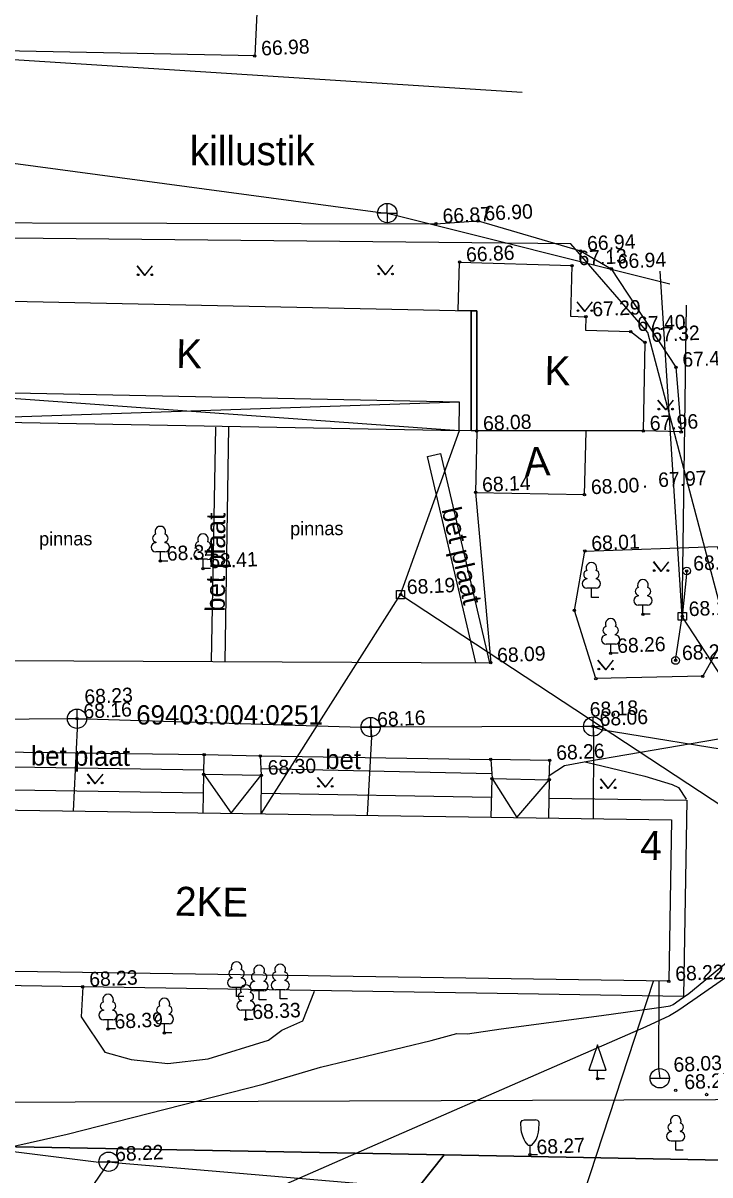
# Model space of a CAD drawing. Extents: x 640815 to 641975, y 6454871 to 6455868.
# Drawn here: x 640960.7 to 640996.3, y 6455084.2 to 6455143.8 of the extents above; entities that cross this region are included whole.
import ezdxf

# ---------------------------------------------------------------- set-up
doc = ezdxf.new("R2010")
doc.units = 0
for name, color, linetype in [('Level 1', 7, 'Continuous'), ('Level 10', 7, 'Continuous'), ('Level 11', 7, 'Continuous'), ('Level 12', 7, 'Continuous'), ('Level 14', 7, 'Continuous'), ('Level 15', 7, 'Continuous'), ('Level 2', 7, 'Continuous'), ('Level 22', 7, 'Continuous'), ('Level 23', 7, 'Continuous'), ('Level 26', 7, 'Continuous'), ('Level 28', 7, 'Continuous'), ('Level 30', 7, 'Continuous'), ('Level 40', 7, 'Continuous'), ('Level 41', 7, 'Continuous'), ('Level 44', 7, 'Continuous'), ('Level 58', 7, 'Continuous'), ('Level 59', 7, 'Continuous'), ('Level 61', 7, 'Continuous'), ('Level 62', 7, 'Continuous')]:
    doc.layers.add(name, color=color, linetype=linetype)

msp = doc.modelspace()

# ---------------------------------------------------------------- linework, layer by layer
at = {"layer": 'Level 1'}
for points in [[(640942.38, 6455152.44), (640973.14, 6455151.74), (640972.68, 6455142.14), (640942.16, 6455142.75), (640942.38, 6455152.44)], [(640983.22, 6455128.95), (640983.3, 6455131.46), (640989.12, 6455131.28), (640989.04, 6455128.65), (640989.84, 6455128.63), (640989.82, 6455127.93), (640992.17, 6455127.86), (640992.9, 6455127.3), (640992.82, 6455122.71), (640984.2, 6455122.71), (640984.2, 6455128.94), (640983.22, 6455128.95)], [(640955.05, 6455124.77), (640955.02, 6455123.25), (640954.92, 6455123.26), (640955.11, 6455129.53), (640983.9, 6455128.94), (640983.9, 6455122.72), (640983.27, 6455122.73), (640983.3, 6455124.2), (640955.05, 6455124.77)], [(640948.67, 6455103.23), (640994.28, 6455102.56), (640994.14, 6455094.2), (640948.56, 6455094.87), (640948.67, 6455103.23)]]:
    msp.add_lwpolyline(points, dxfattribs=at)
at = {"layer": 'Level 10'}
for p, q in [((640979.55, 6455134), (640979.55, 6455134.5)), ((640979.55, 6455134), (640979.05, 6455134)), ((640979.55, 6455134), (640980.05, 6455134)), ((640979.55, 6455134), (640979.55, 6455133.5)), ((640963.47, 6455107.8), (640963.47, 6455108.3)), ((640963.47, 6455107.8), (640962.97, 6455107.8)), ((640963.47, 6455107.8), (640963.97, 6455107.8)), ((640963.47, 6455107.8), (640963.47, 6455107.3)), ((640978.69, 6455107.37), (640978.69, 6455107.87)), ((640990.22, 6455107.4), (640990.22, 6455107.9)), ((640978.69, 6455107.37), (640978.19, 6455107.37)), ((640978.69, 6455107.37), (640979.19, 6455107.37)), ((640978.69, 6455107.37), (640978.69, 6455106.87)), ((640990.22, 6455107.4), (640989.72, 6455107.4)), ((640990.22, 6455107.4), (640990.72, 6455107.4)), ((640990.22, 6455107.4), (640990.22, 6455106.9))]:
    msp.add_line(p, q, dxfattribs=at)
for centre in [(640979.55, 6455134), (640963.47, 6455107.8), (640978.69, 6455107.37), (640990.22, 6455107.4)]:
    msp.add_circle(centre, 0.5, dxfattribs=at)
at = {"layer": 'Level 11'}
for points in [[(640959.68, 6455136.66), (640960.17, 6455136.59), (640979.06, 6455134.05), (640979.55, 6455134)], [(640979.55, 6455134), (640980.04, 6455133.87), (640994.2, 6455130.33)], [(640952.52, 6455107.76), (640953.01, 6455107.73), (640962.97, 6455107.82), (640963.47, 6455107.8)], [(640963.47, 6455107.8), (640963.48, 6455107.3), (640963.27, 6455103.01)], [(640963.47, 6455107.8), (640963.97, 6455107.8), (640978.19, 6455107.36), (640978.69, 6455107.37)], [(640978.69, 6455107.37), (640978.73, 6455106.87), (640978.51, 6455102.8)], [(640978.69, 6455107.38), (640979.19, 6455107.38), (640989.72, 6455107.41), (640990.22, 6455107.4)], [(640990.22, 6455107.4), (640990.24, 6455106.9), (640990.22, 6455102.62)], [(640990.22, 6455107.4), (640990.63, 6455107.25), (640998.28, 6455106), (640998.78, 6455106)]]:
    msp.add_lwpolyline(points, dxfattribs=at)
at = {"layer": 'Level 12'}
msp.add_lwpolyline([(641001.29, 6455088.08), (640934.93, 6455087.83), (640894.76, 6455096.03)], dxfattribs=at)
at = {"layer": 'Level 14'}
for points in [[(640986.54, 6455140.24), (640949.41, 6455142.63)], [(640994.84, 6455113.1), (640993.7, 6455130.99)], [(640994.84, 6455113.1), (640995.05, 6455129.23)], [(640973.02, 6455102.87), (640980.24, 6455114.23), (640983.29, 6455122.73)], [(640980.24, 6455114.23), (641004.16, 6455098.5)], [(641004.17, 6455098.81), (640994.84, 6455113.1)]]:
    msp.add_lwpolyline(points, dxfattribs=at)
at = {"layer": 'Level 15'}
for points in [[(640952.29, 6455084.1), (640956.5, 6455084.83), (640962.96, 6455086.27), (640973.12, 6455088.87), (640976.09, 6455089.75), (640981.82, 6455091.13), (640983.16, 6455091.49), (640983.71, 6455091.47), (640985.46, 6455091.73), (640990.65, 6455092.43), (640993.88, 6455092.87), (640994.21, 6455092.93), (640994.37, 6455092.99), (640994.68, 6455093.22), (640995.18, 6455093.57), (641001.39, 6455098.68)], [(641003.9, 6455099.05), (641003.72, 6455098.98), (640995.38, 6455093.2), (640994.61, 6455092.67), (640994.17, 6455092.4), (640992.95, 6455091.84), (640987.52, 6455089.47), (640979.46, 6455085.94), (640973.74, 6455083.45), (640968.55, 6455079.68), (640968.08, 6455079.34), (640968.98, 6455073.55), (640975.57, 6455065.86)]]:
    msp.add_lwpolyline(points, dxfattribs=at)
at = {"layer": 'Level 2'}
for points in [[(640955.05, 6455124.77), (640983.27, 6455122.73)], [(640983.3, 6455124.2), (640954.92, 6455123.26)], [(640954.92, 6455123.26), (640983.27, 6455122.73)], [(640970.04, 6455104.92), (640970.06, 6455105.94), (640972.97, 6455105.87), (640973.02, 6455104.87)], [(640987.94, 6455104.64), (640987.97, 6455105.64), (640984.91, 6455105.69), (640984.98, 6455104.7)], [(640970.01, 6455102.92), (640970.04, 6455104.92), (640973.02, 6455104.87), (640972.99, 6455102.88)], [(640970.04, 6455104.92), (640971.46, 6455102.91), (640973.02, 6455104.87)], [(640984.94, 6455102.69), (640984.98, 6455104.7), (640987.94, 6455104.64), (640987.9, 6455102.66)], [(640984.98, 6455104.7), (640986.27, 6455102.69), (640987.94, 6455104.64)]]:
    msp.add_lwpolyline(points, dxfattribs=at)
at = {"layer": 'Level 22'}
for p, q in [((640993.17, 6455089.17), (640994.17, 6455089.17)), ((640964.61, 6455084.85), (640965.61, 6455084.85))]:
    msp.add_line(p, q, dxfattribs=at)
for centre in [(640993.67, 6455089.17), (640965.11, 6455084.85)]:
    msp.add_circle(centre, 0.5, dxfattribs=at)
at = {"layer": 'Level 23'}
for points in [[(640946.47, 6455111.68), (640944.12, 6455087.38), (640964.61, 6455084.83), (640965.11, 6455084.85)], [(640989.62, 6455082.71), (640989.75, 6455083.23), (640993.35, 6455094.21)], [(640993.62, 6455094.2), (640993.6, 6455089.67), (640993.67, 6455089.17)], [(640965.11, 6455084.85), (640964.84, 6455084.42), (640960.32, 6455077.8), (640950.07, 6455061.44), (640942.38, 6455050.05)], [(640965.11, 6455084.84), (640965.61, 6455084.79), (640989.13, 6455082.78), (640989.61, 6455082.71)]]:
    msp.add_lwpolyline(points, dxfattribs=at)
at = {"layer": 'Level 26'}
for points in [[(640995.07, 6455115.46), (640994.84, 6455113.1)], [(640994.49, 6455110.82), (640994.84, 6455113.1)]]:
    msp.add_lwpolyline(points, dxfattribs=at)
for points in [[(640980.03, 6455114.44), (640980.45, 6455114.44), (640980.45, 6455114.02), (640980.03, 6455114.02)], [(640994.63, 6455113.3), (640995.05, 6455113.3), (640995.05, 6455112.9), (640994.63, 6455112.9)]]:
    msp.add_lwpolyline(points, close=True, dxfattribs=at)
for centre in [(640995.07, 6455115.46), (640994.49, 6455110.82)]:
    msp.add_circle(centre, 0.2, dxfattribs=at)
at = {"layer": 'Level 28'}
msp.add_lwpolyline([(640983.9, 6455122.72), (640983.9, 6455128.94), (640984.2, 6455128.94), (640984.2, 6455122.71), (640983.9, 6455122.72)], dxfattribs=at)
at = {"layer": 'Level 30'}
for points in [[(640954.16, 6455133.51), (640982.07, 6455133.45)], [(640982.07, 6455133.45), (640984.26, 6455133.59), (640989.57, 6455132.04), (640991.16, 6455131.11), (640994.51, 6455126.01), (640994.78, 6455122.66)], [(640970.64, 6455122.91), (640970.43, 6455110.76)], [(640971.33, 6455122.9), (640971.13, 6455110.76)], [(640984.2, 6455122.69), (640984.13, 6455119.53), (640989.77, 6455119.41), (640989.85, 6455122.69)], [(640994.78, 6455122.66), (640992.82, 6455122.71)], [(640984.14, 6455110.7), (640981.63, 6455121.39), (640982.3, 6455121.55), (640984.85, 6455110.7)], [(640984.13, 6455119.53), (640984.91, 6455110.7)], [(640989.79, 6455116.49), (640996.64, 6455116.73), (640997.83, 6455113.45), (640995.9, 6455110), (640990.36, 6455109.88), (640989.25, 6455113.41), (640989.79, 6455116.49)], [(640951.65, 6455114.77), (640952.48, 6455110.85), (640984.91, 6455110.7)], [(640987.94, 6455104.86), (640988.74, 6455105.38), (640989.94, 6455105.61), (640996, 6455106.63), (641001.87, 6455107.64), (641007.39, 6455108.47), (641011.59, 6455108.82), (641015.76, 6455109.02), (641020.6, 6455108.99), (641026.94, 6455108.9), (641034, 6455108.88), (641035.58, 6455108.87), (641036.32, 6455108.3), (641036.74, 6455107.74), (641037.02, 6455106.91), (641037.09, 6455106.02), (641037.08, 6455104.55)], [(640958.01, 6455106.1), (640970.06, 6455105.94)], [(640972.97, 6455105.87), (640984.91, 6455105.69)], [(640970.04, 6455105.13), (640957.99, 6455105.33)], [(640984.96, 6455104.94), (640973.03, 6455105.21)], [(640957.98, 6455104.15), (640970.03, 6455103.96)], [(640973.01, 6455103.94), (640984.96, 6455103.74)], [(640987.92, 6455103.69), (640995.07, 6455103.58)], [(640995.07, 6455103.58), (640994.91, 6455093.41)], [(640963.77, 6455093.91), (640947.78, 6455094.16)], [(640994.91, 6455093.41), (640963.77, 6455093.91)]]:
    msp.add_lwpolyline(points, dxfattribs=at)
at = {"layer": 'Level 40'}
for points in [[(640989.06, 6455132.4), (640939.46, 6455132.9), (640933.5, 6455086.12), (640982.49, 6455085.2), (640998.74, 6455084.9), (640999.68, 6455102.76), (640993.06, 6455127.81)], [(640933.5, 6455086.12), (640900.62, 6455101.91), (640871.78, 6455066.15), (640930.37, 6455019.67), (640936.11, 6455026.93), (640982.49, 6455085.2)], [(640998.74, 6455084.9), (640982.49, 6455085.2), (640936.11, 6455026.93), (640983.88, 6455020.27), (641028.28, 6455078.05)]]:
    msp.add_lwpolyline(points, close=True, dxfattribs=at)
at = {"layer": 'Level 41'}
for points in [[(640989.81, 6455105.56), (640992.9, 6455104.82), (640994.31, 6455104.39), (640994.64, 6455104.23), (640995.04, 6455103.63)], [(640963.77, 6455093.91), (640963.68, 6455092.36), (640964.92, 6455090.52), (640966.27, 6455090.14), (640968.17, 6455089.93), (640970.26, 6455090.18), (640973.4, 6455091.14), (640974.08, 6455091.67), (640975.18, 6455092.14), (640975.77, 6455093.69)]]:
    msp.add_lwpolyline(points, dxfattribs=at)
at = {"layer": 'Level 44'}
for p, q in [((640966.58, 6455131.26), (640966.99, 6455130.76)), ((640966.99, 6455130.76), (640966.59, 6455131.26)), ((640966.99, 6455130.76), (640967.39, 6455131.26)), ((640979.06, 6455131.3), (640979.46, 6455130.8)), ((640979.46, 6455130.8), (640979.06, 6455131.3)), ((640979.46, 6455130.8), (640979.86, 6455131.3)), ((640989.38, 6455129.4), (640989.79, 6455128.9)), ((640989.79, 6455128.9), (640989.39, 6455129.4)), ((640989.79, 6455128.9), (640990.19, 6455129.4)), ((640993.58, 6455124.3), (640993.98, 6455123.8)), ((640993.98, 6455123.8), (640993.58, 6455124.3)), ((640993.98, 6455123.8), (640994.38, 6455124.3)), ((640967.55, 6455116.95), (640967.55, 6455116.92)), ((640968.03, 6455116.95), (640968.03, 6455116.92)), ((640969.76, 6455116.56), (640969.76, 6455116.53)), ((640970.24, 6455116.56), (640970.24, 6455116.53)), ((640968.03, 6455116.44), (640967.55, 6455116.44)), ((640967.79, 6455115.97), (640967.79, 6455116.44)), ((640968.17, 6455115.97), (640967.79, 6455115.97)), ((640970.24, 6455116.06), (640969.76, 6455116.06)), ((640970, 6455115.58), (640970, 6455116.06)), ((640993.34, 6455115.94), (640993.74, 6455115.43)), ((640993.74, 6455115.43), (640993.34, 6455115.93)), ((640993.74, 6455115.43), (640994.14, 6455115.93)), ((640970.38, 6455115.58), (640970, 6455115.58)), ((640989.89, 6455115.07), (640989.89, 6455115.04)), ((640990.37, 6455115.07), (640990.37, 6455115.04)), ((640990.37, 6455114.56), (640989.89, 6455114.56)), ((640990.13, 6455114.09), (640990.13, 6455114.56)), ((640992.56, 6455114.19), (640992.56, 6455114.16)), ((640993.04, 6455114.19), (640993.04, 6455114.16)), ((640990.51, 6455114.09), (640990.13, 6455114.09)), ((640993.04, 6455113.68), (640992.56, 6455113.68)), ((640992.8, 6455113.21), (640992.8, 6455113.68)), ((640993.18, 6455113.21), (640992.8, 6455113.21)), ((640990.89, 6455112.17), (640990.89, 6455112.14)), ((640991.37, 6455112.17), (640991.37, 6455112.14)), ((640991.37, 6455111.66), (640990.89, 6455111.66)), ((640991.13, 6455111.19), (640991.13, 6455111.66)), ((640991.51, 6455111.19), (640991.13, 6455111.19)), ((640990.46, 6455110.84), (640990.87, 6455110.33)), ((640990.87, 6455110.33), (640990.47, 6455110.83)), ((640990.87, 6455110.33), (640991.27, 6455110.83)), ((640964.02, 6455104.94), (640964.42, 6455104.43)), ((640964.42, 6455104.43), (640964.02, 6455104.93)), ((640964.42, 6455104.43), (640964.82, 6455104.93)), ((640975.94, 6455104.76), (640976.34, 6455104.25)), ((640976.34, 6455104.25), (640975.94, 6455104.75)), ((640976.34, 6455104.25), (640976.74, 6455104.75)), ((640990.6, 6455104.68), (640991, 6455104.18)), ((640991, 6455104.18), (640990.6, 6455104.68)), ((640991, 6455104.18), (640991.4, 6455104.68)), ((640971.5, 6455094.39), (640971.5, 6455094.36)), ((640971.98, 6455093.88), (640971.5, 6455093.88)), ((640971.74, 6455093.41), (640971.74, 6455093.88)), ((640971.98, 6455094.39), (640971.98, 6455094.36)), ((640972.67, 6455094.21), (640972.67, 6455094.18)), ((640973.15, 6455094.21), (640973.15, 6455094.18)), ((640973.76, 6455094.26), (640973.76, 6455094.23)), ((640974.24, 6455094.26), (640974.24, 6455094.23)), ((640972.12, 6455093.41), (640971.74, 6455093.41)), ((640973.15, 6455093.7), (640972.67, 6455093.7)), ((640972.91, 6455093.23), (640972.91, 6455093.7)), ((640974.24, 6455093.76), (640973.76, 6455093.76)), ((640974, 6455093.28), (640974, 6455093.76)), ((640974.38, 6455093.28), (640974, 6455093.28)), ((640964.84, 6455092.71), (640964.84, 6455092.68)), ((640965.32, 6455092.71), (640965.32, 6455092.68)), ((640971.98, 6455093.2), (640971.98, 6455093.17)), ((640972.46, 6455092.7), (640971.98, 6455092.7)), ((640972.22, 6455092.22), (640972.22, 6455092.7)), ((640972.46, 6455093.2), (640972.46, 6455093.17)), ((640973.29, 6455093.23), (640972.91, 6455093.23)), ((640965.32, 6455092.2), (640964.84, 6455092.2)), ((640965.08, 6455091.73), (640965.08, 6455092.2)), ((640967.76, 6455092.5), (640967.76, 6455092.47)), ((640968.24, 6455092.5), (640968.24, 6455092.47)), ((640972.6, 6455092.22), (640972.22, 6455092.22)), ((640965.46, 6455091.73), (640965.08, 6455091.73)), ((640968.24, 6455092), (640967.76, 6455092)), ((640968, 6455091.52), (640968, 6455092)), ((640968.38, 6455091.52), (640968, 6455091.52)), ((640990.45, 6455090.9), (640990, 6455089.6)), ((640990.9, 6455089.6), (640990.45, 6455090.9)), ((640990, 6455089.6), (640990.9, 6455089.6)), ((640990.45, 6455089.15), (640990.45, 6455089.6)), ((640990.81, 6455089.15), (640990.45, 6455089.15)), ((640986.66, 6455087.02), (640987.24, 6455087.02)), ((640994.26, 6455086.43), (640994.26, 6455086.4)), ((640994.74, 6455086.43), (640994.74, 6455086.4)), ((640986.86, 6455085.7), (640987.04, 6455085.7)), ((640986.95, 6455085.22), (640986.95, 6455085.7)), ((640994.74, 6455085.92), (640994.26, 6455085.92)), ((640994.5, 6455085.45), (640994.5, 6455085.92)), ((640986.95, 6455085.22), (640987.33, 6455085.22)), ((640994.88, 6455085.45), (640994.5, 6455085.45))]:
    msp.add_line(p, q, dxfattribs=at)
for points in [[(640986.86, 6455085.7), (640986.7, 6455085.9), (640986.64, 6455086), (640986.57, 6455086.17), (640986.51, 6455086.38), (640986.49, 6455086.53), (640986.48, 6455086.84), (640986.48, 6455086.88), (640986.5, 6455086.94), (640986.54, 6455086.98), (640986.66, 6455087.02)], [(640987.04, 6455085.7), (640987.2, 6455085.9), (640987.26, 6455086), (640987.33, 6455086.17), (640987.39, 6455086.38), (640987.41, 6455086.53), (640987.42, 6455086.84), (640987.42, 6455086.88), (640987.4, 6455086.94), (640987.36, 6455086.98), (640987.24, 6455087.02)]]:
    msp.add_lwpolyline(points, dxfattribs=at)
for centre in [(640966.635, 6455130.805), (640967.345, 6455130.805), (640979.105, 6455130.845), (640979.815, 6455130.845), (640989.435, 6455128.945), (640990.145, 6455128.945), (640993.625, 6455123.845), (640994.335, 6455123.845), (640993.385, 6455115.475), (640994.095, 6455115.475), (640990.515, 6455110.375), (640991.225, 6455110.375), (640964.065, 6455104.475), (640964.775, 6455104.475), (640975.985, 6455104.295), (640976.695, 6455104.295), (640990.645, 6455104.225), (640991.355, 6455104.225)]:
    msp.add_circle(centre, 0.045, dxfattribs=at)
for centre, radius, start, end in [((640967.79, 6455117.49), 0.277, 332.5799, 207.4201), ((640967.6, 6455117.157), 0.212, 105.2441, 257.07903), ((640967.98, 6455117.157), 0.212, 282.92097, 74.7559), ((640970, 6455117.1), 0.277, 332.5799, 207.4201), ((640967.552, 6455116.683), 0.237, 90.00001, 270), ((640968.027, 6455116.683), 0.237, 270, 89.99999), ((640969.763, 6455116.293), 0.237, 90.00001, 270), ((640969.81, 6455116.768), 0.212, 105.2441, 257.07903), ((640970.19, 6455116.768), 0.212, 282.92097, 74.7559), ((640970.238, 6455116.293), 0.237, 270, 89.99999), ((640989.94, 6455115.277), 0.212, 105.2441, 257.07903), ((640990.13, 6455115.61), 0.277, 332.5799, 207.4201), ((640990.32, 6455115.277), 0.212, 282.92097, 74.7559), ((640989.892, 6455114.803), 0.237, 90.00001, 270), ((640990.368, 6455114.803), 0.237, 270, 89.99999), ((640992.8, 6455114.73), 0.277, 332.5799, 207.4201), ((640992.562, 6455113.923), 0.237, 90.00001, 270), ((640992.61, 6455114.397), 0.212, 105.2441, 257.07903), ((640993.037, 6455113.923), 0.237, 270, 89.99999), ((640992.99, 6455114.397), 0.212, 282.92097, 74.7559), ((640991.13, 6455112.71), 0.277, 332.5799, 207.4201), ((640990.94, 6455112.378), 0.212, 105.2441, 257.07903), ((640991.32, 6455112.378), 0.212, 282.92097, 74.7559), ((640990.892, 6455111.902), 0.237, 90.00001, 270), ((640991.368, 6455111.902), 0.237, 270, 89.99999), ((640971.74, 6455094.93), 0.277, 332.5799, 207.4201), ((640974, 6455094.8), 0.277, 332.5799, 207.4201), ((640971.55, 6455094.598), 0.212, 105.2441, 257.07903), ((640971.93, 6455094.598), 0.212, 282.92097, 74.7559), ((640972.72, 6455094.418), 0.212, 105.2441, 257.07903), ((640972.91, 6455094.75), 0.277, 332.5799, 207.4201), ((640973.1, 6455094.418), 0.212, 282.92097, 74.7559), ((640973.81, 6455094.468), 0.212, 105.2441, 257.07903), ((640974.19, 6455094.468), 0.212, 282.92097, 74.7559), ((640971.503, 6455094.123), 0.237, 90.00001, 270), ((640972.22, 6455093.74), 0.277, 332.5799, 207.4201), ((640971.978, 6455094.123), 0.237, 270, 89.99999), ((640972.672, 6455093.942), 0.237, 90.00001, 270), ((640973.147, 6455093.942), 0.237, 270, 89.99999), ((640973.763, 6455093.992), 0.237, 90.00001, 270), ((640974.238, 6455093.992), 0.237, 270, 89.99999), ((640965.08, 6455093.25), 0.277, 332.5799, 207.4201), ((640968, 6455093.04), 0.277, 332.5799, 207.4201), ((640972.03, 6455093.407), 0.212, 105.2441, 257.07903), ((640972.41, 6455093.407), 0.212, 282.92097, 74.7559), ((640964.843, 6455092.442), 0.237, 90.00001, 270), ((640964.89, 6455092.918), 0.212, 105.2441, 257.07903), ((640965.27, 6455092.918), 0.212, 282.92097, 74.7559), ((640965.318, 6455092.442), 0.237, 270, 89.99999), ((640967.81, 6455092.708), 0.212, 105.2441, 257.07903), ((640968.19, 6455092.708), 0.212, 282.92097, 74.7559), ((640971.983, 6455092.933), 0.237, 90.00001, 270), ((640972.458, 6455092.933), 0.237, 270, 89.99999), ((640967.763, 6455092.232), 0.237, 90.00001, 270), ((640968.238, 6455092.232), 0.237, 270, 89.99999), ((640994.31, 6455086.638), 0.212, 105.2441, 257.07903), ((640994.5, 6455086.97), 0.277, 332.5799, 207.4201), ((640994.69, 6455086.638), 0.212, 282.92097, 74.7559), ((640994.263, 6455086.163), 0.237, 90.00001, 270), ((640994.738, 6455086.163), 0.237, 270, 89.99999)]:
    msp.add_arc(centre, radius, start, end, dxfattribs=at)
at = {"layer": 'Level 62'}
for centre in [(640972.68, 6455142.14), (640982.07, 6455133.45), (640984.26, 6455133.59), (640989.57, 6455132.04), (640983.3, 6455131.46), (640989.12, 6455131.28), (640991.16, 6455131.11), (640989.84, 6455128.63), (640992.17, 6455127.86), (640992.9, 6455127.3), (640994.51, 6455126.01), (640984.18, 6455122.71), (640992.82, 6455122.71), (640994.78, 6455122.66), (640984.13, 6455119.53), (640989.77, 6455119.41), (640989.79, 6455116.49), (640967.79, 6455115.97), (640970, 6455115.58), (640995.07, 6455115.46), (640980.24, 6455114.23), (640989.25, 6455113.41), (640992.8, 6455113.21), (640994.84, 6455113.1), (640991.13, 6455111.19), (640984.91, 6455110.7), (640994.49, 6455110.82), (640995.9, 6455110), (640990.36, 6455109.88), (640963.47, 6455107.8), (640978.69, 6455107.37), (640990.22, 6455107.4), (640970.06, 6455105.94), (640972.97, 6455105.87), (640984.91, 6455105.69), (640987.97, 6455105.64), (640970.04, 6455104.92), (640973.02, 6455104.87), (640984.98, 6455104.7), (640987.94, 6455104.64), (640963.77, 6455093.91), (640994.14, 6455094.2), (640972.22, 6455092.22), (640965.08, 6455091.73), (640968, 6455091.52), (640990.45, 6455089.15), (640994.5, 6455088.55), (640996.1, 6455088.33), (640965.11, 6455084.85), (640986.95, 6455085.22)]:
    msp.add_circle(centre, 0.0625, dxfattribs=at)

# ---------------------------------------------------------------- texts
at = {"layer": 'Level 1'}
for s, p in [('K', (640968.6, 6455125.97)), ('K', (640987.69, 6455125.1)), ('4', (640992.65, 6455100.5)), ('2KE', (640968.54, 6455097.6))]:
    msp.add_text(s, height=1.5, rotation=359.01337, dxfattribs=at).set_placement(p)
at = {"layer": 'Level 30'}
msp.add_text('killustik', height=1.5, dxfattribs=at).set_placement((640969.32, 6455136.48))
msp.add_text('A', height=1.5, rotation=3.27984, dxfattribs=at).set_placement((640986.68, 6455120.34))
at = {"layer": 'Level 58'}
msp.add_text('69403:004:0251', height=1.00002, dxfattribs=at).set_placement((640966.54, 6455107.5))
at = {"layer": 'Level 59'}
for s, p in [('66.98', (640973.03, 6455142.16)), ('66.90', (640984.6, 6455133.61)), ('66.87', (640982.43, 6455133.47)), ('66.94', (640989.92, 6455132.05)), ('66.86', (640983.65, 6455131.47)), ('67.13', (640989.47, 6455131.29)), ('66.94', (640991.51, 6455131.12)), ('67.29', (640990.19, 6455128.64)), ('67.40', (640992.52, 6455127.88)), ('67.32', (640993.25, 6455127.32)), ('67.45', (640994.86, 6455126.03)), ('68.08', (640984.53, 6455122.72)), ('67.96', (640993.17, 6455122.73)), ('68.14', (640984.48, 6455119.55)), ('68.00', (640990.12, 6455119.43)), ('.  67.97', (640992.77, 6455119.76)), ('68.01', (640990.14, 6455116.51)), ('68.34', (640968.14, 6455115.98)), ('68.41', (640970.34, 6455115.59)), ('68.05', (640995.42, 6455115.47)), ('68.19', (640980.58, 6455114.25)), ('68.17', (640995.19, 6455113.11)), ('68.26', (640991.48, 6455111.2)), ('68.09', (640985.26, 6455110.71)), ('68.26', (640994.84, 6455110.83)), ('68.23', (640963.87, 6455108.56)), ('68.16', (640963.82, 6455107.81)), ('68.16', (640979.04, 6455107.38)), ('68.18', (640990.06, 6455107.9)), ('68.06', (640990.57, 6455107.42)), ('68.26', (640988.32, 6455105.66)), ('68.30', (640973.37, 6455104.89)), ('68.22', (640994.49, 6455094.21)), ('68.23', (640964.12, 6455093.92)), ('68.33', (640972.57, 6455092.23)), ('68.39', (640965.43, 6455091.74)), ('68.03', (640994.4, 6455089.5)), ('68.25', (640994.96, 6455088.6)), ('68.27', (640987.3, 6455085.23)), ('68.22', (640965.46, 6455084.87))]:
    msp.add_text(s, height=0.75, rotation=2.56314, dxfattribs=at).set_placement(p)
at = {"layer": 'Level 61'}
for s, height, rotation, p in [('bet plaat', 1, 89.67429, (640971.13, 6455113.34)), ('bet plaat', 1, 283.01354, (640982.36, 6455118.64)), ('pinnas', 0.6999, 0.29128, (640974.52, 6455117.3)), ('pinnas', 0.6999, 0.29128, (640961.51, 6455116.77)), ('bet plaat', 1, 359.69494, (640961.08, 6455105.38)), ('bet ', 1, 359.69494, (640976.33, 6455105.2))]:
    msp.add_text(s, height=height, rotation=rotation, dxfattribs=at).set_placement(p)

doc.saveas('drawing.dxf')
